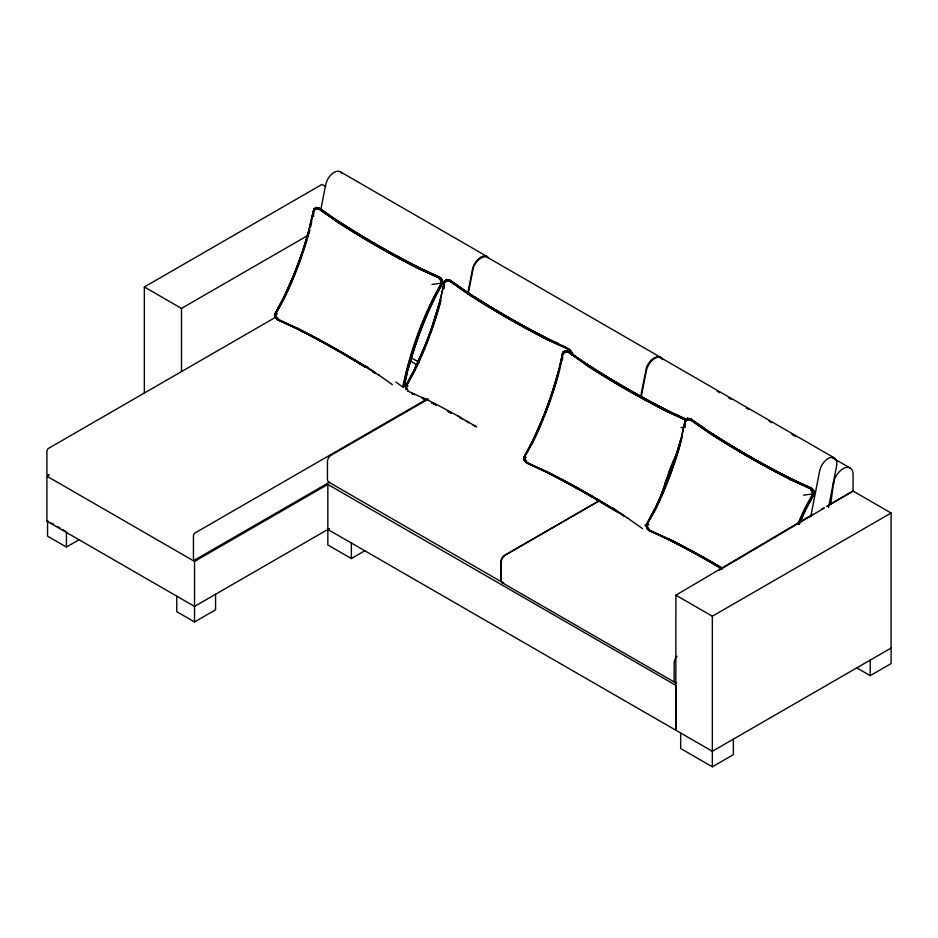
<?xml version="1.0" encoding="UTF-8"?>
<svg xmlns="http://www.w3.org/2000/svg" width="938" height="938" viewBox="0 0 938 938"><rect width="100%" height="100%" fill="white"/><g stroke="black" fill="none" stroke-linecap="round" stroke-linejoin="round"><path stroke-width="1.41" d="M833.108 485.99L834.445 479.459A14.105 8.149 -60 0 1 845.666 467.616A14.105 8.149 -60 0 1 853.064 474.464L853.064 491.055L826.753 506.602M830.751 503.929L833.601 482.331M320.913 209.068L325.638 184.88A12.358 7.129 -60 0 1 332.849 173.202A12.358 7.129 -60 0 1 341.608 172.967M467.687 293.817L472.412 269.616A12.358 7.129 -60 0 1 479.623 257.95A12.358 7.129 -60 0 1 488.381 257.704M468.156 293.829L473.502 267.084A12.862 7.434 -60 0 1 488.03 257.692L661.091 357.613M640.666 396.61L646.575 367.016A12.862 7.434 -60 0 1 655.017 357.472A12.862 7.434 -60 0 1 662.556 359.524M641.275 396.68L646.294 370.92A12.358 7.129 -60 0 1 653.505 359.254A12.358 7.129 -60 0 1 662.275 359.019M810.713 516.803L819.648 471.005A12.358 7.129 -60 0 1 830.259 457.58A12.358 7.129 -60 0 1 836.579 466.186L828.524 507.528M310.572 226.973L311.791 221.415M313.327 214.45L314.242 210.276L316.516 208.986L319.084 209.162L337.246 221.884A1181.012 942.667 87.4 0 0 419.227 268.972L438.796 277.883L440.567 280.204L441.259 283.194C423.015 315.426 410.211 350.742 402.742 386.995L395.824 381.989M403.352 386.902L407.327 368.81M562.331 357.624L559.271 371.542A356.1 284.202 87.4 0 1 551.321 397.665M681.727 439.136L682.336 436.358M337.786 221.016L319.072 207.884L316.024 207.568L313.749 209.092L309.552 227.606A358.269 285.961 87.4 0 1 283.37 298.202L274.752 314.183L275.291 317.325L277.308 319.706L297.369 328.968A1194.391 953.254 87.4 0 1 365.081 367.086M309.634 227.723L313.831 209.256L316 207.79L318.639 208.142L337.27 221.087M313.714 210.475C305.894 246.694 292.891 281.904 274.846 314.289L275.362 317.302L277.285 319.565L297.651 328.921M403.563 386.573L407.432 369.525A358.504 286.125 87.4 0 1 433.649 298.917M403.879 386.702L407.76 369.607A358.293 285.996 87.4 0 1 433.931 299.011L442.748 282.889L442.232 279.876L440.309 277.613L419.943 268.256M404.161 386.667L407.96 369.455M444.46 281.119L447.016 279.547L444.46 281.119L440.262 299.632A358.269 285.926 87.4 0 1 414.045 370.205L405.462 386.21L406.283 389.317M444.741 281.072L440.344 299.75L432.336 326.096M686.78 419.485L669.228 411.383A1194.332 953.348 87.4 0 1 586.731 364.085L568.076 351.058L565.309 350.695L562.753 352.266C556.668 383.208 545.857 413.037 532.432 441.517M558.837 370.745L562.753 352.266M561.1 362.303L563.351 352.36L565.532 350.882L568.158 351.246M685.221 419.861L687.777 418.289L685.221 419.861L681.105 438.492A358.457 286.078 87.4 0 1 654.888 509.1L646.317 525.057L646.821 528.071L648.768 530.474L668.829 539.737A1194.391 953.254 87.4 0 1 721.709 568.85M681.621 436.909L685.502 419.814M684.846 424.211L685.819 419.954M408.042 369.572C416.413 339.556 427.411 310.138 442.842 282.995L442.302 279.852L440.285 277.472L420.224 268.209A1194.332 953.348 87.4 0 1 337.727 220.911M440.543 299.597L432.535 325.92L425.055 345.7L414.139 370.369M558.415 372.128L550.841 397.067L544.04 415.37M658.652 502.451L670.94 466.338L678.924 448.317M673.296 464.662L681.305 438.339M301.837 253.893L294.555 273.497L283.639 298.155L275.033 314.148L275.573 317.29L276.921 318.873M665.054 486.423L671.843 468.121M672.816 465.963L666.015 484.266L655.111 508.924L646.212 524.952L646.751 528.094L648.756 530.333L669.111 539.69M425.266 345.524L414.35 370.182L405.556 386.315L406.06 389.329M543.559 416.671L532.643 441.329L524.037 457.322L524.295 460.499L523.756 457.357L532.362 441.376M672.323 466.807L674.047 462.915M797.968 523.627L804.241 509.475L812.718 493.963L810.362 488.581L790.769 479.635A1181.012 942.631 87.4 0 1 708.718 432.629L690.556 419.931L687.988 419.755L685.174 421.525L685.08 427.165M799.387 524.025L805.707 509.756L814.313 493.763L813.762 490.621L811.757 488.241L791.695 478.978A1194.32 953.336 87.4 0 1 709.198 431.679M275.373 314.207L283.956 298.261A358.433 286.067 87.4 0 0 294.86 273.591M433.637 298.917L442.22 282.971L441.704 279.958L439.781 277.695L419.778 268.456M406.084 386.233L414.666 370.287M529.665 447.567L524.377 457.381L524.893 460.406M530.978 445.116L532.96 441.435M646.212 524.952L654.818 508.959A358.269 285.926 87.4 0 0 681 438.374M655.029 510.53L646.774 524.94L651.464 516.392M652.778 513.942L655.416 509.029A358.433 286.125 87.4 0 0 657.268 505.23M805.414 509.791L814.207 493.658L813.703 490.644L811.769 488.381L791.414 479.025M276.182 316.071L275.725 314.078L284.214 298.565A356.1 284.226 87.4 0 0 295.048 274.107M433.379 298.612L441.212 284.296M407.115 389.094L406.435 386.104L414.913 370.592A356.1 284.226 87.4 0 0 425.231 347.447M812.683 495.065L804.851 509.381A356.077 284.144 87.4 0 0 803.667 511.925M314.242 210.276L313.362 211.636L313.62 216.397M314.347 209.186L316.528 207.708M444.53 281.283L446.711 279.817L449.337 280.169L467.968 293.113M445.058 281.212L447.227 279.735M562.835 352.43L565.004 350.964L567.642 351.316L586.273 364.261M685.291 420.025L687.472 418.559L690.626 418.84M316.305 207.521L313.749 209.092M326.752 483.797L675.782 685.303L675.782 730.327L675.911 595.184L812.847 514.27M719.036 570.292L824.256 508.079M144.346 392.987L144.346 286.969L321.969 184.423L325.685 186.568M144.346 286.969L181.491 308.414L307.758 235.52M276.042 317.009L48.706 448.258A2.556 1.477 -60 0 0 46.9 451.389L46.9 473.502A3.26 1.876 -60 0 0 48.6 475.085M329.32 528.598L194.529 606.417L46.9 521.188L46.9 476.164L49.198 474.839M46.9 521.188L48.682 521.446M47.557 520.801L47.557 536.149L66.434 547.053L79.507 539.514M427.282 398.896L195.245 532.854A2.556 1.477 -60 0 0 193.439 535.985L193.439 558.11A3.26 1.876 -60 0 0 195.737 559.435L196.828 560.068M428.232 399.142L330.973 455.305A4.983 2.873 -60 0 0 327.456 461.402L327.456 479.388A5.898 3.4 -60 0 0 329.531 482.355M195.737 559.435L329.273 482.343M46.9 476.164L194.529 561.393L327.843 484.43L327.843 544.966L351.363 558.544L365.105 550.606M176.754 596.158L176.754 611.682L194.529 621.941L215.564 609.794L215.564 594.27M599.159 500.74L504.421 555.437A4.983 2.873 -60 0 0 500.904 561.545L500.904 579.52A5.898 3.4 -60 0 0 503.471 582.486M599.253 500.857L505.664 554.886A6.543 3.775 -60 0 0 501.044 562.894L501.044 580.071A5.804 3.353 -60 0 0 503.518 582.99M821.407 509.322L823.74 507.974M827.246 505.957L853.064 491.055L891.1 513.016L891.1 663.588L870.241 675.641L856.429 667.668M675.911 595.184L712.341 616.219L891.1 513.016M891.1 648.064L712.341 751.279L327.843 529.442M680.66 732.988L680.66 748.512L712.341 766.803L733.364 754.656L733.364 739.132M549.938 340.963A1181.012 942.631 87.4 0 1 467.968 293.887L449.841 281.083L447.227 280.908L444.413 282.784L444.319 288.423M565.52 352.16L562.366 354.81L562.624 359.571M275.725 314.078L277.39 314.007M406.435 386.104L408.1 386.034M442.842 282.995L442.021 279.887L440.004 277.519M524.037 457.322L524.365 460.476L526.288 462.739L546.655 472.095M814.313 493.763L813.481 490.656L811.464 488.288M565.309 350.695L567.795 351.105L586.789 364.19M646.751 528.094L649.061 530.427M441.259 283.194L432.043 284.39M812.718 493.963L803.503 495.158M681.047 427.564L684.775 427.083M526.394 457.181L524.307 457.345L533.218 441.739A356.1 284.202 87.4 0 0 543.512 418.583M648.861 524.776L646.774 524.94M316.516 208.881L319.131 209.057L337.317 221.802A1181.165 942.749 87.4 0 0 419.298 268.866L438.902 277.812L440.708 280.181M447.227 281.013L449.794 281.189L467.956 293.911A1181.165 942.749 87.4 0 0 550.008 340.893M565.52 352.055L568.135 352.231L586.32 364.976M687.976 419.649L690.603 419.825L708.788 432.57A1181.165 942.737 87.4 0 0 790.769 479.623M316.024 207.568L318.791 207.931L337.469 220.911M446.734 279.594L449.783 279.911L468.496 293.043M687.495 418.336L690.532 418.653L709.257 431.785M427.892 400.245L408.37 391.298M438.105 277.202L419.825 268.784A1181.247 942.831 87.4 0 1 337.844 221.731L319.659 208.975M568.815 349.229L550.536 340.811A1181.247 942.831 87.4 0 1 468.554 293.758M549.938 340.986L569.601 349.839L571.418 352.207M685.807 419.778L668.829 411.97A1181.247 942.819 87.4 0 1 586.848 364.905A1181.141 942.69 87.4 0 0 668.841 412.052M686.593 420.388L668.302 412.04A1181.165 942.76 87.4 0 1 586.32 364.988M686.499 420.459L668.231 412.134A1181.012 942.667 87.4 0 1 586.238 365.093M809.564 487.971L791.309 479.635A1181.141 942.69 87.4 0 1 709.316 432.582A1181.235 942.819 87.4 0 0 791.285 479.553L810.889 488.499L812.097 490.082M790.699 479.728L810.268 488.651L812.038 490.973M297.768 328.394L278.187 319.389L276.417 317.067L278.164 319.448M421.936 397.36L428.478 400.42A1181.165 942.702 87.4 0 1 461.109 417.715M669.228 539.162L649.647 530.158L647.877 527.836M550.934 340.236L558.462 343.707M565.696 347.224L550.653 340.283A1194.309 953.336 87.4 0 1 468.132 293.031L449.49 279.958M550.477 340.482L569.237 349.147M686.804 419.638L668.946 411.43A1194.309 953.172 87.4 0 1 586.508 363.991M686.288 419.708L668.782 411.63A1194.895 953.817 87.4 0 1 586.215 364.413M791.238 479.224L811.241 488.464L813.176 490.715L813.68 493.74L805.097 509.686A358.504 286.137 87.4 0 0 798.578 523.826M277.812 319.483L297.815 328.722A1194.801 953.629 87.4 0 1 347.001 355.561M422.276 397.864L424.773 399.013M411.747 393.315L414.561 394.581M422.088 398.052L427.107 400.374M411.77 393.468L414.279 394.628M423.05 398.673L426.813 400.409M526.816 462.657L546.819 471.896M546.373 472.142L526.312 462.88L524.295 460.499M457.955 416.155L476.715 426.931M340.201 171.713L486.974 256.461M660.856 357.765L834.21 457.85M717.148 391.228L719.692 392.694M728.556 397.818L731.089 399.271M746.285 408.053L748.817 409.507M769.078 421.209L771.611 422.675M791.883 434.376L795.682 436.569M832.405 457.779L850.145 468.015M411.548 357.988L419.392 362.525M410.352 361.013L416.695 364.671M328.675 482.085L502.123 582.217M502.217 582.709L675.337 682.665M51.215 522.912L53.747 524.377M57.558 526.581L60.091 528.047M62.635 529.501L65.168 530.967M598.772 500.235L628.014 518.362L627.264 517.846L642.565 528.669M349.768 357.061L379.011 375.188L378.26 374.672L392.389 384.662M690.251 418.7L708.929 431.679M690.098 418.911L708.729 431.855M691.118 419.743L708.178 431.703M691.165 419.837L708.19 431.773M568.663 352.149L585.722 364.179M450.369 281.001L468.566 293.829A1181.153 942.69 87.4 0 0 550.547 340.893M644.828 525.163L646.61 526.746M647.349 527.988L649.284 530.251L669.286 539.491A1194.801 953.653 87.4 0 1 722.213 568.51M275.889 317.22L277.167 318.732M525.257 461.25L526.593 462.833M570.116 349.815L571.887 352.137M647.83 527.848L649.635 530.216M441.235 280.099L439.43 277.73L441.177 280.11M406.775 389.106L408.476 391.416L406.834 389.036M647.197 524.846L647.654 526.839M571.277 352.231L571.957 355.221M524.963 458.248L527.168 462.622L546.772 471.568A1181.165 942.702 87.4 0 1 623.876 515.454M572.59 352.981L572.919 354.998M870.241 660.118L870.241 675.641M712.341 616.219L712.341 766.803M351.363 543.02L351.363 558.544M194.529 561.393L194.529 621.941M181.491 308.414L181.491 371.589M66.434 531.705L66.434 547.053M548.097 472.553A1194.801 953.629 87.4 0 1 599.745 500.939M600.988 501.678A1194.801 953.629 87.4 0 1 610.896 507.669M614.589 509.944A1194.801 953.629 87.4 0 1 617.063 511.48M621.976 514.575A1194.801 953.629 87.4 0 1 624.427 516.135M660.27 498.113A356.077 284.226 87.4 0 1 662.427 491.266M665.148 483.187A356.077 284.226 87.4 0 1 667.035 477.923M668.489 473.995A356.077 284.226 87.4 0 1 671.01 467.511M672.581 463.595A356.077 284.226 87.4 0 1 676.462 454.496M662.967 491.946A358.293 285.926 87.4 0 1 675.899 457.662M666.801 480.995A358.48 286.149 87.4 0 1 668.712 475.742M670.705 470.536A358.48 286.149 87.4 0 1 671.714 467.956M546.631 472.154A1194.391 953.231 87.4 0 1 609.442 507.165M614.378 510.202A1194.391 953.231 87.4 0 1 616.841 511.726M546.737 471.697A1181.235 942.69 87.4 0 1 623.84 515.654M557.594 376.419A358.433 286.067 87.4 0 1 551.603 395.789M551.134 397.149A358.433 286.067 87.4 0 1 544.884 414.186M543.325 418.09A358.433 286.067 87.4 0 1 542.246 420.728M541.144 423.355A358.433 286.067 87.4 0 1 534.766 437.612M546.338 472.224A1194.391 953.254 87.4 0 1 611.623 508.748M612.244 507.763A1181.411 942.936 87.4 0 1 615.903 510.038M612.268 507.786A1181.212 942.772 87.4 0 1 614.718 509.299M558.579 370.791A358.269 285.961 87.4 0 1 532.374 441.376M546.315 471.931A1195.047 953.829 87.4 0 1 616.559 511.503M550.864 398.99A356.1 284.202 87.4 0 1 544.04 417.269M669.333 411.454A1194.953 953.641 87.4 0 1 586.836 364.073M661.302 495.979A358.504 286.125 87.4 0 1 676.708 454.93M679.71 445.433A358.433 286.125 87.4 0 1 677.646 452.397M676.79 455.165A358.433 286.125 87.4 0 1 673.648 464.767M673.191 466.092A358.433 286.125 87.4 0 1 666.883 483.093M666.367 484.383A358.433 286.125 87.4 0 1 661.384 496.202M660.235 498.805A358.433 286.125 87.4 0 1 658.464 502.674M681.34 440.532A356.112 284.214 87.4 0 1 674.234 463.9M673.777 465.26A356.112 284.214 87.4 0 1 655.662 509.322M668.771 539.526A1195.047 953.829 87.4 0 1 721.697 568.557M798.988 522.138A356.077 284.144 87.4 0 1 802.471 514.458M791.391 479.107A1194.32 953.336 87.4 0 1 708.894 431.773M799.094 523.744A358.48 286.149 87.4 0 1 805.613 509.592M798.93 523.943A358.293 285.926 87.4 0 1 805.437 509.815M721.873 567.982A1181.165 942.69 87.4 0 0 669.216 539.092A1181.223 942.936 87.4 0 1 721.943 567.912M669.099 539.76A1194.391 953.219 87.4 0 1 721.99 568.791M791.731 479.236A1194.965 953.829 87.4 0 1 709.21 431.89M791.273 479.095A1194.906 953.583 87.4 0 1 708.788 431.715M432.348 402.695A1194.801 953.629 87.4 0 1 436.158 404.665M447.578 410.68A1194.801 953.629 87.4 0 1 451.366 412.72M466.467 421.092A1194.801 953.629 87.4 0 1 468.965 422.522M472.717 424.68A1194.801 953.629 87.4 0 1 475.214 426.133M431.832 402.73A1195.047 953.829 87.4 0 1 435.654 404.688M448.329 411.383A1195.047 953.829 87.4 0 1 450.861 412.743M459.679 417.598A1195.047 953.829 87.4 0 1 462.188 419.005M431.914 402.859A1194.402 953.407 87.4 0 1 435.736 404.817M448.411 411.512A1194.402 953.407 87.4 0 1 450.932 412.872M432.16 402.965A1194.391 953.219 87.4 0 1 435.971 404.923M447.379 410.938A1194.391 953.219 87.4 0 1 451.166 412.978M466.256 421.35A1194.391 953.219 87.4 0 1 468.766 422.78M440.977 300.406A356.1 284.226 87.4 0 1 425.758 346.134M550.923 340.283A1194.332 953.348 87.4 0 1 468.437 292.949M440.52 301.086A358.433 286.113 87.4 0 1 433.344 324.665M432.887 326.025A358.433 286.113 87.4 0 1 430.565 332.627M429.123 336.554A358.433 286.113 87.4 0 1 426.122 344.352M425.606 345.641A358.433 286.113 87.4 0 1 423.988 349.604M422.886 352.231A358.433 286.113 87.4 0 1 421.197 356.159M420.048 358.762A358.433 286.113 87.4 0 1 416.507 366.488M550.512 340.365A1194.895 953.583 87.4 0 1 468.027 292.973M550.969 340.506A1194.953 953.829 87.4 0 1 468.449 293.148M419.743 268.573A1194.895 953.817 87.4 0 1 337.211 221.227M350.742 357.765A1194.801 953.629 87.4 0 1 361.892 364.495M420.33 268.28A1194.953 953.641 87.4 0 1 337.832 220.899M407.971 369.455A358.48 286.113 87.4 0 1 434.177 298.847M308.989 231.85A358.433 286.067 87.4 0 1 295.364 272.301M309.903 229.775A356.1 284.226 87.4 0 1 302.786 253.143M302.329 254.503A356.1 284.226 87.4 0 1 295.564 272.829M408.124 366.043A356.077 284.144 87.4 0 1 410.094 359.113M410.926 356.346A356.077 284.144 87.4 0 1 415.311 342.71M415.757 341.385A356.077 284.144 87.4 0 1 422.065 324.384M423.12 321.781A356.077 284.144 87.4 0 1 432.805 299.89M419.837 268.878A1181.153 942.702 87.4 0 1 337.856 221.814M297.756 328.3A1181.165 942.725 87.4 0 1 375.364 372.55M297.627 328.98A1194.379 953.231 87.4 0 1 360.438 363.991M372.749 371.647A1194.379 953.231 87.4 0 1 375.2 373.207M419.919 268.338A1194.309 953.336 87.4 0 1 337.422 221.016M297.276 328.839A1195.047 953.747 87.4 0 1 365.058 366.887M372.433 371.518A1195.047 953.747 87.4 0 1 374.883 373.078M365.679 366.09A1181.411 942.936 87.4 0 1 368.13 367.614M677.025 656.272A6.543 3.775 -60 0 0 674.164 662.849L674.164 680.027A5.804 3.353 -60 0 0 676.638 682.946"/></g></svg>
